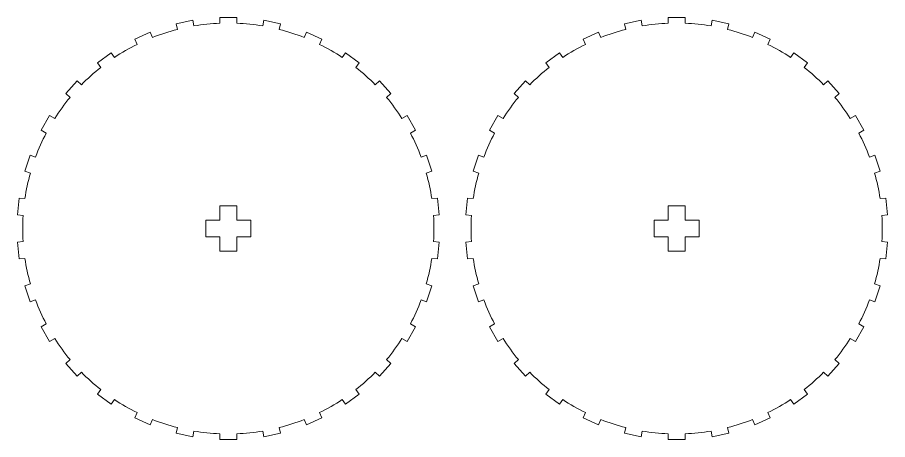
# Model space of a CAD drawing. Header units: centimetres. Extents: x -259 to 261, y 17 to 228.
# Drawn here: x -195.87 to -177.79, y 84.92 to 93.7 of the extents above; entities that cross this region are included whole.
import ezdxf

# ---------------------------------------------------------------- set-up
doc = ezdxf.new("R2010")
doc.units = ezdxf.units.CM
doc.header["$MEASUREMENT"] = 0
doc.layers.add('layer 1', color=7, linetype='Continuous')

msp = doc.modelspace()

# ---------------------------------------------------------------- linework, layer by layer
at = {"layer": 'layer 1', "color": 250, "lineweight": 9}
for points, knots in [([(-187.10304, 89.02671), (-187.10304, 89.02671), (-187.13973, 88.67764), (-187.13973, 88.67764), (-187.13973, 88.67764), (-187.13973, 88.67764), (-187.25968, 88.69024), (-187.25968, 88.69024), (-187.25968, 88.69024), (-187.286, 88.511), (-187.32371, 88.33361), (-187.37256, 88.15917), (-187.37256, 88.15917), (-187.37256, 88.15917), (-187.25787, 88.12189), (-187.25787, 88.12189), (-187.25787, 88.12189), (-187.25787, 88.12189), (-187.36632, 87.78807), (-187.36632, 87.78807), (-187.36632, 87.78807), (-187.36632, 87.78807), (-187.48103, 87.82534), (-187.48103, 87.82534), (-187.48103, 87.82534), (-187.54405, 87.65549), (-187.6178, 87.48982), (-187.70187, 87.32933), (-187.70187, 87.32933), (-187.70187, 87.32933), (-187.59741, 87.26903), (-187.59741, 87.26903), (-187.59741, 87.26903), (-187.59741, 87.26903), (-187.77291, 86.96505), (-187.77291, 86.96505), (-187.77291, 86.96505), (-187.77291, 86.96505), (-187.87737, 87.02536), (-187.87737, 87.02536), (-187.87737, 87.02536), (-187.97431, 86.87232), (-188.08091, 86.72561), (-188.1965, 86.58611), (-188.1965, 86.58611), (-188.1965, 86.58611), (-188.10688, 86.50541), (-188.10688, 86.50541), (-188.10688, 86.50541), (-188.10688, 86.50541), (-188.34174, 86.24457), (-188.34174, 86.24457), (-188.34174, 86.24457), (-188.34174, 86.24457), (-188.43136, 86.32526), (-188.43136, 86.32526), (-188.43136, 86.32526), (-188.55802, 86.19573), (-188.69279, 86.07438), (-188.83485, 85.96197), (-188.83485, 85.96197), (-188.83485, 85.96197), (-188.76396, 85.86439), (-188.76396, 85.86439), (-188.76396, 85.86439), (-188.76396, 85.86439), (-189.04793, 85.65808), (-189.04793, 85.65808), (-189.04793, 85.65808), (-189.04793, 85.65808), (-189.11882, 85.75565), (-189.11882, 85.75565), (-189.11882, 85.75565), (-189.26963, 85.65527), (-189.42669, 85.5646), (-189.58902, 85.48417), (-189.58902, 85.48417), (-189.58902, 85.48417), (-189.53997, 85.37399), (-189.53997, 85.37399), (-189.53997, 85.37399), (-189.53997, 85.37399), (-189.86062, 85.23123), (-189.86062, 85.23123), (-189.86062, 85.23123), (-189.86062, 85.23123), (-189.90968, 85.34141), (-189.90968, 85.34141), (-189.90968, 85.34141), (-190.07807, 85.27459), (-190.25054, 85.21855), (-190.42605, 85.17363), (-190.42605, 85.17363), (-190.42605, 85.17363), (-190.40098, 85.05566), (-190.40098, 85.05566), (-190.40098, 85.05566), (-190.40098, 85.05566), (-190.7443, 84.98269), (-190.7443, 84.98269), (-190.7443, 84.98269), (-190.7443, 84.98269), (-190.76938, 85.10066), (-190.76938, 85.10066), (-190.76938, 85.10066), (-190.94798, 85.07031), (-191.12834, 85.05134), (-191.30935, 85.0439), (-191.30935, 85.0439), (-191.30935, 85.0439), (-191.30935, 84.9233), (-191.30935, 84.9233), (-191.30935, 84.9233), (-191.30935, 84.9233), (-191.66035, 84.9233), (-191.66035, 84.9233), (-191.66035, 84.9233), (-191.66035, 84.9233), (-191.66035, 85.0439), (-191.66035, 85.0439), (-191.66035, 85.0439), (-191.84136, 85.05134), (-192.02172, 85.07031), (-192.20032, 85.10066), (-192.20032, 85.10066), (-192.20032, 85.10066), (-192.2254, 84.98269), (-192.2254, 84.98269), (-192.2254, 84.98269), (-192.2254, 84.98269), (-192.56873, 85.05566), (-192.56873, 85.05566), (-192.56873, 85.05566), (-192.56873, 85.05566), (-192.54365, 85.17363), (-192.54365, 85.17363), (-192.54365, 85.17363), (-192.71916, 85.21855), (-192.89163, 85.27459), (-193.06002, 85.34141), (-193.06002, 85.34141), (-193.06002, 85.34141), (-193.10908, 85.23123), (-193.10908, 85.23123), (-193.10908, 85.23123), (-193.10908, 85.23123), (-193.42973, 85.37399), (-193.42973, 85.37399), (-193.42973, 85.37399), (-193.42973, 85.37399), (-193.38068, 85.48417), (-193.38068, 85.48417), (-193.38068, 85.48417), (-193.54301, 85.5646), (-193.70007, 85.65527), (-193.85088, 85.75565), (-193.85088, 85.75565), (-193.85088, 85.75565), (-193.92177, 85.65808), (-193.92177, 85.65808), (-193.92177, 85.65808), (-193.92177, 85.65808), (-194.20574, 85.86439), (-194.20574, 85.86439), (-194.20574, 85.86439), (-194.20574, 85.86439), (-194.13485, 85.96197), (-194.13485, 85.96197), (-194.13485, 85.96197), (-194.27691, 86.07438), (-194.41169, 86.19573), (-194.53834, 86.32526), (-194.53834, 86.32526), (-194.53834, 86.32526), (-194.62796, 86.24457), (-194.62796, 86.24457), (-194.62796, 86.24457), (-194.62796, 86.24457), (-194.86283, 86.50541), (-194.86283, 86.50541), (-194.86283, 86.50541), (-194.86283, 86.50541), (-194.7732, 86.58611), (-194.7732, 86.58611), (-194.7732, 86.58611), (-194.88879, 86.72561), (-194.99539, 86.87232), (-195.09233, 87.02536), (-195.09233, 87.02536), (-195.09233, 87.02536), (-195.19679, 86.96505), (-195.19679, 86.96505), (-195.19679, 86.96505), (-195.19679, 86.96505), (-195.37229, 87.26903), (-195.37229, 87.26903), (-195.37229, 87.26903), (-195.37229, 87.26903), (-195.26783, 87.32933), (-195.26783, 87.32933), (-195.26783, 87.32933), (-195.3519, 87.48982), (-195.42565, 87.65549), (-195.48867, 87.82534), (-195.48867, 87.82534), (-195.48867, 87.82534), (-195.60338, 87.78807), (-195.60338, 87.78807), (-195.60338, 87.78807), (-195.60338, 87.78807), (-195.71184, 88.12189), (-195.71184, 88.12189), (-195.71184, 88.12189), (-195.71184, 88.12189), (-195.59714, 88.15917), (-195.59714, 88.15917), (-195.59714, 88.15917), (-195.64599, 88.33361), (-195.6837, 88.511), (-195.71002, 88.69024), (-195.71002, 88.69024), (-195.71002, 88.69024), (-195.82997, 88.67764), (-195.82997, 88.67764), (-195.82997, 88.67764), (-195.82997, 88.67764), (-195.86666, 89.02671), (-195.86666, 89.02671), (-195.86666, 89.02671), (-195.86666, 89.02671), (-195.74671, 89.03932), (-195.74671, 89.03932), (-195.74671, 89.03932), (-195.75823, 89.22012), (-195.75823, 89.40147), (-195.74671, 89.58227), (-195.74671, 89.58227), (-195.74671, 89.58227), (-195.86666, 89.59487), (-195.86666, 89.59487), (-195.86666, 89.59487), (-195.86666, 89.59487), (-195.82997, 89.94396), (-195.82997, 89.94396), (-195.82997, 89.94396), (-195.82997, 89.94396), (-195.71002, 89.93134), (-195.71002, 89.93134), (-195.71002, 89.93134), (-195.6837, 90.11059), (-195.64599, 90.28797), (-195.59714, 90.46243), (-195.59714, 90.46243), (-195.59714, 90.46243), (-195.71184, 90.49969), (-195.71184, 90.49969), (-195.71184, 90.49969), (-195.71184, 90.49969), (-195.60338, 90.83352), (-195.60338, 90.83352), (-195.60338, 90.83352), (-195.60338, 90.83352), (-195.48867, 90.79624), (-195.48867, 90.79624), (-195.48867, 90.79624), (-195.42565, 90.9661), (-195.3519, 91.13177), (-195.26783, 91.29225), (-195.26783, 91.29225), (-195.26783, 91.29225), (-195.37229, 91.35255), (-195.37229, 91.35255), (-195.37229, 91.35255), (-195.37229, 91.35255), (-195.19679, 91.65653), (-195.19679, 91.65653), (-195.19679, 91.65653), (-195.19679, 91.65653), (-195.09233, 91.59623), (-195.09233, 91.59623), (-195.09233, 91.59623), (-194.99539, 91.74927), (-194.88879, 91.89598), (-194.7732, 92.03548), (-194.7732, 92.03548), (-194.7732, 92.03548), (-194.86283, 92.11618), (-194.86283, 92.11618), (-194.86283, 92.11618), (-194.86283, 92.11618), (-194.62796, 92.37703), (-194.62796, 92.37703), (-194.62796, 92.37703), (-194.62796, 92.37703), (-194.53834, 92.29632), (-194.53834, 92.29632), (-194.53834, 92.29632), (-194.41169, 92.42586), (-194.27691, 92.54721), (-194.13485, 92.65963), (-194.13485, 92.65963), (-194.13485, 92.65963), (-194.20574, 92.7572), (-194.20574, 92.7572), (-194.20574, 92.7572), (-194.20574, 92.7572), (-193.92177, 92.96351), (-193.92177, 92.96351), (-193.92177, 92.96351), (-193.92177, 92.96351), (-193.85088, 92.86594), (-193.85088, 92.86594), (-193.85088, 92.86594), (-193.70007, 92.96631), (-193.54301, 93.05699), (-193.38068, 93.13741), (-193.38068, 93.13741), (-193.38068, 93.13741), (-193.42973, 93.24759), (-193.42973, 93.24759), (-193.42973, 93.24759), (-193.42973, 93.24759), (-193.10908, 93.39035), (-193.10908, 93.39035), (-193.10908, 93.39035), (-193.10908, 93.39035), (-193.06002, 93.28018), (-193.06002, 93.28018), (-193.06002, 93.28018), (-192.89163, 93.34699), (-192.71916, 93.40304), (-192.54365, 93.44795), (-192.54365, 93.44795), (-192.54365, 93.44795), (-192.56873, 93.56592), (-192.56873, 93.56592), (-192.56873, 93.56592), (-192.56873, 93.56592), (-192.2254, 93.63891), (-192.2254, 93.63891), (-192.2254, 93.63891), (-192.2254, 93.63891), (-192.20032, 93.52094), (-192.20032, 93.52094), (-192.20032, 93.52094), (-192.02172, 93.55129), (-191.84136, 93.57024), (-191.66035, 93.57768), (-191.66035, 93.57768), (-191.66035, 93.57768), (-191.66035, 93.6983), (-191.66035, 93.6983), (-191.66035, 93.6983), (-191.66035, 93.6983), (-191.30935, 93.6983), (-191.30935, 93.6983), (-191.30935, 93.6983), (-191.30935, 93.6983), (-191.30935, 93.57768), (-191.30935, 93.57768), (-191.30935, 93.57768), (-191.12834, 93.57024), (-190.94798, 93.55129), (-190.76938, 93.52094), (-190.76938, 93.52094), (-190.76938, 93.52094), (-190.7443, 93.63891), (-190.7443, 93.63891), (-190.7443, 93.63891), (-190.7443, 93.63891), (-190.40098, 93.56592), (-190.40098, 93.56592), (-190.40098, 93.56592), (-190.40098, 93.56592), (-190.42605, 93.44795), (-190.42605, 93.44795), (-190.42605, 93.44795), (-190.25054, 93.40304), (-190.07807, 93.34699), (-189.90968, 93.28018), (-189.90968, 93.28018), (-189.90968, 93.28018), (-189.86062, 93.39035), (-189.86062, 93.39035), (-189.86062, 93.39035), (-189.86062, 93.39035), (-189.53997, 93.24759), (-189.53997, 93.24759), (-189.53997, 93.24759), (-189.53997, 93.24759), (-189.58902, 93.13741), (-189.58902, 93.13741), (-189.58902, 93.13741), (-189.42669, 93.05699), (-189.26963, 92.96631), (-189.11882, 92.86594), (-189.11882, 92.86594), (-189.11882, 92.86594), (-189.04793, 92.96351), (-189.04793, 92.96351), (-189.04793, 92.96351), (-189.04793, 92.96351), (-188.76396, 92.7572), (-188.76396, 92.7572), (-188.76396, 92.7572), (-188.76396, 92.7572), (-188.83485, 92.65963), (-188.83485, 92.65963), (-188.83485, 92.65963), (-188.69279, 92.54721), (-188.55802, 92.42586), (-188.43136, 92.29632), (-188.43136, 92.29632), (-188.43136, 92.29632), (-188.34174, 92.37703), (-188.34174, 92.37703), (-188.34174, 92.37703), (-188.34174, 92.37703), (-188.10688, 92.11618), (-188.10688, 92.11618), (-188.10688, 92.11618), (-188.10688, 92.11618), (-188.1965, 92.03548), (-188.1965, 92.03548), (-188.1965, 92.03548), (-188.08091, 91.89598), (-187.97431, 91.74927), (-187.87737, 91.59623), (-187.87737, 91.59623), (-187.87737, 91.59623), (-187.77291, 91.65653), (-187.77291, 91.65653), (-187.77291, 91.65653), (-187.77291, 91.65653), (-187.59741, 91.35255), (-187.59741, 91.35255), (-187.59741, 91.35255), (-187.59741, 91.35255), (-187.70187, 91.29225), (-187.70187, 91.29225), (-187.70187, 91.29225), (-187.6178, 91.13177), (-187.54405, 90.9661), (-187.48103, 90.79624), (-187.48103, 90.79624), (-187.48103, 90.79624), (-187.36632, 90.83352), (-187.36632, 90.83352), (-187.36632, 90.83352), (-187.36632, 90.83352), (-187.25787, 90.49969), (-187.25787, 90.49969), (-187.25787, 90.49969), (-187.25787, 90.49969), (-187.37256, 90.46243), (-187.37256, 90.46243), (-187.37256, 90.46243), (-187.32371, 90.28797), (-187.286, 90.11059), (-187.25968, 89.93134), (-187.25968, 89.93134), (-187.25968, 89.93134), (-187.13973, 89.94396), (-187.13973, 89.94396), (-187.13973, 89.94396), (-187.13973, 89.94396), (-187.10304, 89.59487), (-187.10304, 89.59487), (-187.10304, 89.59487), (-187.10304, 89.59487), (-187.22299, 89.58225), (-187.22299, 89.58225), (-187.22299, 89.58225), (-187.21147, 89.40145), (-187.21147, 89.22011), (-187.22299, 89.03932), (-187.22299, 89.03932), (-187.22299, 89.03932), (-187.10304, 89.02671), (-187.10304, 89.02671)], [0, 0, 0, 0, 0.00826446, 0.00826446, 0.00826446, 0.00826446, 0.01652893, 0.01652893, 0.01652893, 0.01652893, 0.02479339, 0.02479339, 0.02479339, 0.02479339, 0.03305785, 0.03305785, 0.03305785, 0.03305785, 0.04132231, 0.04132231, 0.04132231, 0.04132231, 0.04958678, 0.04958678, 0.04958678, 0.04958678, 0.05785124, 0.05785124, 0.05785124, 0.05785124, 0.0661157, 0.0661157, 0.0661157, 0.0661157, 0.07438017, 0.07438017, 0.07438017, 0.07438017, 0.08264463, 0.08264463, 0.08264463, 0.08264463, 0.09090909, 0.09090909, 0.09090909, 0.09090909, 0.09917355, 0.09917355, 0.09917355, 0.09917355, 0.10743802, 0.10743802, 0.10743802, 0.10743802, 0.11570248, 0.11570248, 0.11570248, 0.11570248, 0.12396694, 0.12396694, 0.12396694, 0.12396694, 0.1322314, 0.1322314, 0.1322314, 0.1322314, 0.14049587, 0.14049587, 0.14049587, 0.14049587, 0.14876033, 0.14876033, 0.14876033, 0.14876033, 0.15702479, 0.15702479, 0.15702479, 0.15702479, 0.16528926, 0.16528926, 0.16528926, 0.16528926, 0.17355372, 0.17355372, 0.17355372, 0.17355372, 0.18181818, 0.18181818, 0.18181818, 0.18181818, 0.19008264, 0.19008264, 0.19008264, 0.19008264, 0.19834711, 0.19834711, 0.19834711, 0.19834711, 0.20661157, 0.20661157, 0.20661157, 0.20661157, 0.21487603, 0.21487603, 0.21487603, 0.21487603, 0.2231405, 0.2231405, 0.2231405, 0.2231405, 0.23140496, 0.23140496, 0.23140496, 0.23140496, 0.23966942, 0.23966942, 0.23966942, 0.23966942, 0.24793388, 0.24793388, 0.24793388, 0.24793388, 0.25619835, 0.25619835, 0.25619835, 0.25619835, 0.26446281, 0.26446281, 0.26446281, 0.26446281, 0.27272727, 0.27272727, 0.27272727, 0.27272727, 0.28099174, 0.28099174, 0.28099174, 0.28099174, 0.2892562, 0.2892562, 0.2892562, 0.2892562, 0.29752066, 0.29752066, 0.29752066, 0.29752066, 0.30578512, 0.30578512, 0.30578512, 0.30578512, 0.31404959, 0.31404959, 0.31404959, 0.31404959, 0.32231405, 0.32231405, 0.32231405, 0.32231405, 0.33057851, 0.33057851, 0.33057851, 0.33057851, 0.33884298, 0.33884298, 0.33884298, 0.33884298, 0.34710744, 0.34710744, 0.34710744, 0.34710744, 0.3553719, 0.3553719, 0.3553719, 0.3553719, 0.36363636, 0.36363636, 0.36363636, 0.36363636, 0.37190083, 0.37190083, 0.37190083, 0.37190083, 0.38016529, 0.38016529, 0.38016529, 0.38016529, 0.38842975, 0.38842975, 0.38842975, 0.38842975, 0.39669421, 0.39669421, 0.39669421, 0.39669421, 0.40495868, 0.40495868, 0.40495868, 0.40495868, 0.41322314, 0.41322314, 0.41322314, 0.41322314, 0.4214876, 0.4214876, 0.4214876, 0.4214876, 0.42975207, 0.42975207, 0.42975207, 0.42975207, 0.43801653, 0.43801653, 0.43801653, 0.43801653, 0.44628099, 0.44628099, 0.44628099, 0.44628099, 0.45454545, 0.45454545, 0.45454545, 0.45454545, 0.46280992, 0.46280992, 0.46280992, 0.46280992, 0.47107438, 0.47107438, 0.47107438, 0.47107438, 0.47933884, 0.47933884, 0.47933884, 0.47933884, 0.48760331, 0.48760331, 0.48760331, 0.48760331, 0.49586777, 0.49586777, 0.49586777, 0.49586777, 0.50413223, 0.50413223, 0.50413223, 0.50413223, 0.51239669, 0.51239669, 0.51239669, 0.51239669, 0.52066116, 0.52066116, 0.52066116, 0.52066116, 0.52892562, 0.52892562, 0.52892562, 0.52892562, 0.53719008, 0.53719008, 0.53719008, 0.53719008, 0.54545455, 0.54545455, 0.54545455, 0.54545455, 0.55371901, 0.55371901, 0.55371901, 0.55371901, 0.56198347, 0.56198347, 0.56198347, 0.56198347, 0.57024793, 0.57024793, 0.57024793, 0.57024793, 0.5785124, 0.5785124, 0.5785124, 0.5785124, 0.58677686, 0.58677686, 0.58677686, 0.58677686, 0.59504132, 0.59504132, 0.59504132, 0.59504132, 0.60330579, 0.60330579, 0.60330579, 0.60330579, 0.61157025, 0.61157025, 0.61157025, 0.61157025, 0.61983471, 0.61983471, 0.61983471, 0.61983471, 0.62809917, 0.62809917, 0.62809917, 0.62809917, 0.63636364, 0.63636364, 0.63636364, 0.63636364, 0.6446281, 0.6446281, 0.6446281, 0.6446281, 0.65289256, 0.65289256, 0.65289256, 0.65289256, 0.66115702, 0.66115702, 0.66115702, 0.66115702, 0.66942149, 0.66942149, 0.66942149, 0.66942149, 0.67768595, 0.67768595, 0.67768595, 0.67768595, 0.68595041, 0.68595041, 0.68595041, 0.68595041, 0.69421488, 0.69421488, 0.69421488, 0.69421488, 0.70247934, 0.70247934, 0.70247934, 0.70247934, 0.7107438, 0.7107438, 0.7107438, 0.7107438, 0.71900826, 0.71900826, 0.71900826, 0.71900826, 0.72727273, 0.72727273, 0.72727273, 0.72727273, 0.73553719, 0.73553719, 0.73553719, 0.73553719, 0.74380165, 0.74380165, 0.74380165, 0.74380165, 0.75206612, 0.75206612, 0.75206612, 0.75206612, 0.76033058, 0.76033058, 0.76033058, 0.76033058, 0.76859504, 0.76859504, 0.76859504, 0.76859504, 0.7768595, 0.7768595, 0.7768595, 0.7768595, 0.78512397, 0.78512397, 0.78512397, 0.78512397, 0.79338843, 0.79338843, 0.79338843, 0.79338843, 0.80165289, 0.80165289, 0.80165289, 0.80165289, 0.80991736, 0.80991736, 0.80991736, 0.80991736, 0.81818182, 0.81818182, 0.81818182, 0.81818182, 0.82644628, 0.82644628, 0.82644628, 0.82644628, 0.83471074, 0.83471074, 0.83471074, 0.83471074, 0.84297521, 0.84297521, 0.84297521, 0.84297521, 0.85123967, 0.85123967, 0.85123967, 0.85123967, 0.85950413, 0.85950413, 0.85950413, 0.85950413, 0.8677686, 0.8677686, 0.8677686, 0.8677686, 0.87603306, 0.87603306, 0.87603306, 0.87603306, 0.88429752, 0.88429752, 0.88429752, 0.88429752, 0.89256198, 0.89256198, 0.89256198, 0.89256198, 0.90082645, 0.90082645, 0.90082645, 0.90082645, 0.90909091, 0.90909091, 0.90909091, 0.90909091, 0.91735537, 0.91735537, 0.91735537, 0.91735537, 0.92561983, 0.92561983, 0.92561983, 0.92561983, 0.9338843, 0.9338843, 0.9338843, 0.9338843, 0.94214876, 0.94214876, 0.94214876, 0.94214876, 0.95041322, 0.95041322, 0.95041322, 0.95041322, 0.95867769, 0.95867769, 0.95867769, 0.95867769, 0.96694215, 0.96694215, 0.96694215, 0.96694215, 0.97520661, 0.97520661, 0.97520661, 0.97520661, 0.98347107, 0.98347107, 0.98347107, 0.98347107, 1, 1, 1, 1]), ([(-177.78971, 89.02671), (-177.78971, 89.02671), (-177.8264, 88.67764), (-177.8264, 88.67764), (-177.8264, 88.67764), (-177.8264, 88.67764), (-177.94635, 88.69024), (-177.94635, 88.69024), (-177.94635, 88.69024), (-177.97267, 88.511), (-178.01038, 88.33361), (-178.05923, 88.15917), (-178.05923, 88.15917), (-178.05923, 88.15917), (-177.94454, 88.12189), (-177.94454, 88.12189), (-177.94454, 88.12189), (-177.94454, 88.12189), (-178.05299, 87.78807), (-178.05299, 87.78807), (-178.05299, 87.78807), (-178.05299, 87.78807), (-178.1677, 87.82534), (-178.1677, 87.82534), (-178.1677, 87.82534), (-178.23072, 87.65549), (-178.30447, 87.48982), (-178.38854, 87.32933), (-178.38854, 87.32933), (-178.38854, 87.32933), (-178.28408, 87.26903), (-178.28408, 87.26903), (-178.28408, 87.26903), (-178.28408, 87.26903), (-178.45958, 86.96505), (-178.45958, 86.96505), (-178.45958, 86.96505), (-178.45958, 86.96505), (-178.56404, 87.02536), (-178.56404, 87.02536), (-178.56404, 87.02536), (-178.66098, 86.87232), (-178.76758, 86.72561), (-178.88317, 86.58611), (-178.88317, 86.58611), (-178.88317, 86.58611), (-178.79355, 86.50541), (-178.79355, 86.50541), (-178.79355, 86.50541), (-178.79355, 86.50541), (-179.02841, 86.24457), (-179.02841, 86.24457), (-179.02841, 86.24457), (-179.02841, 86.24457), (-179.11803, 86.32526), (-179.11803, 86.32526), (-179.11803, 86.32526), (-179.24469, 86.19573), (-179.37946, 86.07438), (-179.52152, 85.96197), (-179.52152, 85.96197), (-179.52152, 85.96197), (-179.45063, 85.86439), (-179.45063, 85.86439), (-179.45063, 85.86439), (-179.45063, 85.86439), (-179.7346, 85.65808), (-179.7346, 85.65808), (-179.7346, 85.65808), (-179.7346, 85.65808), (-179.80549, 85.75565), (-179.80549, 85.75565), (-179.80549, 85.75565), (-179.9563, 85.65527), (-180.11336, 85.5646), (-180.27569, 85.48417), (-180.27569, 85.48417), (-180.27569, 85.48417), (-180.22664, 85.37399), (-180.22664, 85.37399), (-180.22664, 85.37399), (-180.22664, 85.37399), (-180.54729, 85.23123), (-180.54729, 85.23123), (-180.54729, 85.23123), (-180.54729, 85.23123), (-180.59635, 85.34141), (-180.59635, 85.34141), (-180.59635, 85.34141), (-180.76474, 85.27459), (-180.93721, 85.21855), (-181.11272, 85.17363), (-181.11272, 85.17363), (-181.11272, 85.17363), (-181.08765, 85.05566), (-181.08765, 85.05566), (-181.08765, 85.05566), (-181.08765, 85.05566), (-181.43097, 84.98269), (-181.43097, 84.98269), (-181.43097, 84.98269), (-181.43097, 84.98269), (-181.45605, 85.10066), (-181.45605, 85.10066), (-181.45605, 85.10066), (-181.63465, 85.07031), (-181.81501, 85.05134), (-181.99602, 85.0439), (-181.99602, 85.0439), (-181.99602, 85.0439), (-181.99602, 84.9233), (-181.99602, 84.9233), (-181.99602, 84.9233), (-181.99602, 84.9233), (-182.34702, 84.9233), (-182.34702, 84.9233), (-182.34702, 84.9233), (-182.34702, 84.9233), (-182.34702, 85.0439), (-182.34702, 85.0439), (-182.34702, 85.0439), (-182.52803, 85.05134), (-182.70839, 85.07031), (-182.88699, 85.10066), (-182.88699, 85.10066), (-182.88699, 85.10066), (-182.91207, 84.98269), (-182.91207, 84.98269), (-182.91207, 84.98269), (-182.91207, 84.98269), (-183.2554, 85.05566), (-183.2554, 85.05566), (-183.2554, 85.05566), (-183.2554, 85.05566), (-183.23032, 85.17363), (-183.23032, 85.17363), (-183.23032, 85.17363), (-183.40583, 85.21855), (-183.5783, 85.27459), (-183.74669, 85.34141), (-183.74669, 85.34141), (-183.74669, 85.34141), (-183.79575, 85.23123), (-183.79575, 85.23123), (-183.79575, 85.23123), (-183.79575, 85.23123), (-184.1164, 85.37399), (-184.1164, 85.37399), (-184.1164, 85.37399), (-184.1164, 85.37399), (-184.06735, 85.48417), (-184.06735, 85.48417), (-184.06735, 85.48417), (-184.22968, 85.5646), (-184.38674, 85.65527), (-184.53755, 85.75565), (-184.53755, 85.75565), (-184.53755, 85.75565), (-184.60844, 85.65808), (-184.60844, 85.65808), (-184.60844, 85.65808), (-184.60844, 85.65808), (-184.89241, 85.86439), (-184.89241, 85.86439), (-184.89241, 85.86439), (-184.89241, 85.86439), (-184.82152, 85.96197), (-184.82152, 85.96197), (-184.82152, 85.96197), (-184.96358, 86.07438), (-185.09836, 86.19573), (-185.22501, 86.32526), (-185.22501, 86.32526), (-185.22501, 86.32526), (-185.31463, 86.24457), (-185.31463, 86.24457), (-185.31463, 86.24457), (-185.31463, 86.24457), (-185.5495, 86.50541), (-185.5495, 86.50541), (-185.5495, 86.50541), (-185.5495, 86.50541), (-185.45987, 86.58611), (-185.45987, 86.58611), (-185.45987, 86.58611), (-185.57546, 86.72561), (-185.68206, 86.87232), (-185.779, 87.02536), (-185.779, 87.02536), (-185.779, 87.02536), (-185.88346, 86.96505), (-185.88346, 86.96505), (-185.88346, 86.96505), (-185.88346, 86.96505), (-186.05896, 87.26903), (-186.05896, 87.26903), (-186.05896, 87.26903), (-186.05896, 87.26903), (-185.9545, 87.32933), (-185.9545, 87.32933), (-185.9545, 87.32933), (-186.03857, 87.48982), (-186.11232, 87.65549), (-186.17534, 87.82534), (-186.17534, 87.82534), (-186.17534, 87.82534), (-186.29005, 87.78807), (-186.29005, 87.78807), (-186.29005, 87.78807), (-186.29005, 87.78807), (-186.39851, 88.12189), (-186.39851, 88.12189), (-186.39851, 88.12189), (-186.39851, 88.12189), (-186.28381, 88.15917), (-186.28381, 88.15917), (-186.28381, 88.15917), (-186.33266, 88.33361), (-186.37037, 88.511), (-186.39669, 88.69024), (-186.39669, 88.69024), (-186.39669, 88.69024), (-186.51664, 88.67764), (-186.51664, 88.67764), (-186.51664, 88.67764), (-186.51664, 88.67764), (-186.55333, 89.02671), (-186.55333, 89.02671), (-186.55333, 89.02671), (-186.55333, 89.02671), (-186.43338, 89.03932), (-186.43338, 89.03932), (-186.43338, 89.03932), (-186.4449, 89.22012), (-186.4449, 89.40147), (-186.43338, 89.58227), (-186.43338, 89.58227), (-186.43338, 89.58227), (-186.55333, 89.59487), (-186.55333, 89.59487), (-186.55333, 89.59487), (-186.55333, 89.59487), (-186.51664, 89.94396), (-186.51664, 89.94396), (-186.51664, 89.94396), (-186.51664, 89.94396), (-186.39669, 89.93134), (-186.39669, 89.93134), (-186.39669, 89.93134), (-186.37037, 90.11059), (-186.33266, 90.28797), (-186.28381, 90.46243), (-186.28381, 90.46243), (-186.28381, 90.46243), (-186.39851, 90.49969), (-186.39851, 90.49969), (-186.39851, 90.49969), (-186.39851, 90.49969), (-186.29005, 90.83352), (-186.29005, 90.83352), (-186.29005, 90.83352), (-186.29005, 90.83352), (-186.17534, 90.79624), (-186.17534, 90.79624), (-186.17534, 90.79624), (-186.11232, 90.9661), (-186.03857, 91.13177), (-185.9545, 91.29225), (-185.9545, 91.29225), (-185.9545, 91.29225), (-186.05896, 91.35255), (-186.05896, 91.35255), (-186.05896, 91.35255), (-186.05896, 91.35255), (-185.88346, 91.65653), (-185.88346, 91.65653), (-185.88346, 91.65653), (-185.88346, 91.65653), (-185.779, 91.59623), (-185.779, 91.59623), (-185.779, 91.59623), (-185.68206, 91.74927), (-185.57546, 91.89598), (-185.45987, 92.03548), (-185.45987, 92.03548), (-185.45987, 92.03548), (-185.5495, 92.11618), (-185.5495, 92.11618), (-185.5495, 92.11618), (-185.5495, 92.11618), (-185.31463, 92.37703), (-185.31463, 92.37703), (-185.31463, 92.37703), (-185.31463, 92.37703), (-185.22501, 92.29632), (-185.22501, 92.29632), (-185.22501, 92.29632), (-185.09836, 92.42586), (-184.96358, 92.54721), (-184.82152, 92.65963), (-184.82152, 92.65963), (-184.82152, 92.65963), (-184.89241, 92.7572), (-184.89241, 92.7572), (-184.89241, 92.7572), (-184.89241, 92.7572), (-184.60844, 92.96351), (-184.60844, 92.96351), (-184.60844, 92.96351), (-184.60844, 92.96351), (-184.53755, 92.86594), (-184.53755, 92.86594), (-184.53755, 92.86594), (-184.38674, 92.96631), (-184.22968, 93.05699), (-184.06735, 93.13741), (-184.06735, 93.13741), (-184.06735, 93.13741), (-184.1164, 93.24759), (-184.1164, 93.24759), (-184.1164, 93.24759), (-184.1164, 93.24759), (-183.79575, 93.39035), (-183.79575, 93.39035), (-183.79575, 93.39035), (-183.79575, 93.39035), (-183.74669, 93.28018), (-183.74669, 93.28018), (-183.74669, 93.28018), (-183.5783, 93.34699), (-183.40583, 93.40304), (-183.23032, 93.44795), (-183.23032, 93.44795), (-183.23032, 93.44795), (-183.2554, 93.56592), (-183.2554, 93.56592), (-183.2554, 93.56592), (-183.2554, 93.56592), (-182.91207, 93.63891), (-182.91207, 93.63891), (-182.91207, 93.63891), (-182.91207, 93.63891), (-182.88699, 93.52094), (-182.88699, 93.52094), (-182.88699, 93.52094), (-182.70839, 93.55129), (-182.52803, 93.57024), (-182.34702, 93.57768), (-182.34702, 93.57768), (-182.34702, 93.57768), (-182.34702, 93.6983), (-182.34702, 93.6983), (-182.34702, 93.6983), (-182.34702, 93.6983), (-181.99602, 93.6983), (-181.99602, 93.6983), (-181.99602, 93.6983), (-181.99602, 93.6983), (-181.99602, 93.57768), (-181.99602, 93.57768), (-181.99602, 93.57768), (-181.81501, 93.57024), (-181.63465, 93.55129), (-181.45605, 93.52094), (-181.45605, 93.52094), (-181.45605, 93.52094), (-181.43097, 93.63891), (-181.43097, 93.63891), (-181.43097, 93.63891), (-181.43097, 93.63891), (-181.08765, 93.56592), (-181.08765, 93.56592), (-181.08765, 93.56592), (-181.08765, 93.56592), (-181.11272, 93.44795), (-181.11272, 93.44795), (-181.11272, 93.44795), (-180.93721, 93.40304), (-180.76474, 93.34699), (-180.59635, 93.28018), (-180.59635, 93.28018), (-180.59635, 93.28018), (-180.54729, 93.39035), (-180.54729, 93.39035), (-180.54729, 93.39035), (-180.54729, 93.39035), (-180.22664, 93.24759), (-180.22664, 93.24759), (-180.22664, 93.24759), (-180.22664, 93.24759), (-180.27569, 93.13741), (-180.27569, 93.13741), (-180.27569, 93.13741), (-180.11336, 93.05699), (-179.9563, 92.96631), (-179.80549, 92.86594), (-179.80549, 92.86594), (-179.80549, 92.86594), (-179.7346, 92.96351), (-179.7346, 92.96351), (-179.7346, 92.96351), (-179.7346, 92.96351), (-179.45063, 92.7572), (-179.45063, 92.7572), (-179.45063, 92.7572), (-179.45063, 92.7572), (-179.52152, 92.65963), (-179.52152, 92.65963), (-179.52152, 92.65963), (-179.37946, 92.54721), (-179.24469, 92.42586), (-179.11803, 92.29632), (-179.11803, 92.29632), (-179.11803, 92.29632), (-179.02841, 92.37703), (-179.02841, 92.37703), (-179.02841, 92.37703), (-179.02841, 92.37703), (-178.79355, 92.11618), (-178.79355, 92.11618), (-178.79355, 92.11618), (-178.79355, 92.11618), (-178.88317, 92.03548), (-178.88317, 92.03548), (-178.88317, 92.03548), (-178.76758, 91.89598), (-178.66098, 91.74927), (-178.56404, 91.59623), (-178.56404, 91.59623), (-178.56404, 91.59623), (-178.45958, 91.65653), (-178.45958, 91.65653), (-178.45958, 91.65653), (-178.45958, 91.65653), (-178.28408, 91.35255), (-178.28408, 91.35255), (-178.28408, 91.35255), (-178.28408, 91.35255), (-178.38854, 91.29225), (-178.38854, 91.29225), (-178.38854, 91.29225), (-178.30447, 91.13177), (-178.23072, 90.9661), (-178.1677, 90.79624), (-178.1677, 90.79624), (-178.1677, 90.79624), (-178.05299, 90.83352), (-178.05299, 90.83352), (-178.05299, 90.83352), (-178.05299, 90.83352), (-177.94454, 90.49969), (-177.94454, 90.49969), (-177.94454, 90.49969), (-177.94454, 90.49969), (-178.05923, 90.46243), (-178.05923, 90.46243), (-178.05923, 90.46243), (-178.01038, 90.28797), (-177.97267, 90.11059), (-177.94635, 89.93134), (-177.94635, 89.93134), (-177.94635, 89.93134), (-177.8264, 89.94396), (-177.8264, 89.94396), (-177.8264, 89.94396), (-177.8264, 89.94396), (-177.78971, 89.59487), (-177.78971, 89.59487), (-177.78971, 89.59487), (-177.78971, 89.59487), (-177.90966, 89.58225), (-177.90966, 89.58225), (-177.90966, 89.58225), (-177.89814, 89.40145), (-177.89814, 89.22011), (-177.90966, 89.03932), (-177.90966, 89.03932), (-177.90966, 89.03932), (-177.78971, 89.02671), (-177.78971, 89.02671)], [0, 0, 0, 0, 0.00826446, 0.00826446, 0.00826446, 0.00826446, 0.01652893, 0.01652893, 0.01652893, 0.01652893, 0.02479339, 0.02479339, 0.02479339, 0.02479339, 0.03305785, 0.03305785, 0.03305785, 0.03305785, 0.04132231, 0.04132231, 0.04132231, 0.04132231, 0.04958678, 0.04958678, 0.04958678, 0.04958678, 0.05785124, 0.05785124, 0.05785124, 0.05785124, 0.0661157, 0.0661157, 0.0661157, 0.0661157, 0.07438017, 0.07438017, 0.07438017, 0.07438017, 0.08264463, 0.08264463, 0.08264463, 0.08264463, 0.09090909, 0.09090909, 0.09090909, 0.09090909, 0.09917355, 0.09917355, 0.09917355, 0.09917355, 0.10743802, 0.10743802, 0.10743802, 0.10743802, 0.11570248, 0.11570248, 0.11570248, 0.11570248, 0.12396694, 0.12396694, 0.12396694, 0.12396694, 0.1322314, 0.1322314, 0.1322314, 0.1322314, 0.14049587, 0.14049587, 0.14049587, 0.14049587, 0.14876033, 0.14876033, 0.14876033, 0.14876033, 0.15702479, 0.15702479, 0.15702479, 0.15702479, 0.16528926, 0.16528926, 0.16528926, 0.16528926, 0.17355372, 0.17355372, 0.17355372, 0.17355372, 0.18181818, 0.18181818, 0.18181818, 0.18181818, 0.19008264, 0.19008264, 0.19008264, 0.19008264, 0.19834711, 0.19834711, 0.19834711, 0.19834711, 0.20661157, 0.20661157, 0.20661157, 0.20661157, 0.21487603, 0.21487603, 0.21487603, 0.21487603, 0.2231405, 0.2231405, 0.2231405, 0.2231405, 0.23140496, 0.23140496, 0.23140496, 0.23140496, 0.23966942, 0.23966942, 0.23966942, 0.23966942, 0.24793388, 0.24793388, 0.24793388, 0.24793388, 0.25619835, 0.25619835, 0.25619835, 0.25619835, 0.26446281, 0.26446281, 0.26446281, 0.26446281, 0.27272727, 0.27272727, 0.27272727, 0.27272727, 0.28099174, 0.28099174, 0.28099174, 0.28099174, 0.2892562, 0.2892562, 0.2892562, 0.2892562, 0.29752066, 0.29752066, 0.29752066, 0.29752066, 0.30578512, 0.30578512, 0.30578512, 0.30578512, 0.31404959, 0.31404959, 0.31404959, 0.31404959, 0.32231405, 0.32231405, 0.32231405, 0.32231405, 0.33057851, 0.33057851, 0.33057851, 0.33057851, 0.33884298, 0.33884298, 0.33884298, 0.33884298, 0.34710744, 0.34710744, 0.34710744, 0.34710744, 0.3553719, 0.3553719, 0.3553719, 0.3553719, 0.36363636, 0.36363636, 0.36363636, 0.36363636, 0.37190083, 0.37190083, 0.37190083, 0.37190083, 0.38016529, 0.38016529, 0.38016529, 0.38016529, 0.38842975, 0.38842975, 0.38842975, 0.38842975, 0.39669421, 0.39669421, 0.39669421, 0.39669421, 0.40495868, 0.40495868, 0.40495868, 0.40495868, 0.41322314, 0.41322314, 0.41322314, 0.41322314, 0.4214876, 0.4214876, 0.4214876, 0.4214876, 0.42975207, 0.42975207, 0.42975207, 0.42975207, 0.43801653, 0.43801653, 0.43801653, 0.43801653, 0.44628099, 0.44628099, 0.44628099, 0.44628099, 0.45454545, 0.45454545, 0.45454545, 0.45454545, 0.46280992, 0.46280992, 0.46280992, 0.46280992, 0.47107438, 0.47107438, 0.47107438, 0.47107438, 0.47933884, 0.47933884, 0.47933884, 0.47933884, 0.48760331, 0.48760331, 0.48760331, 0.48760331, 0.49586777, 0.49586777, 0.49586777, 0.49586777, 0.50413223, 0.50413223, 0.50413223, 0.50413223, 0.51239669, 0.51239669, 0.51239669, 0.51239669, 0.52066116, 0.52066116, 0.52066116, 0.52066116, 0.52892562, 0.52892562, 0.52892562, 0.52892562, 0.53719008, 0.53719008, 0.53719008, 0.53719008, 0.54545455, 0.54545455, 0.54545455, 0.54545455, 0.55371901, 0.55371901, 0.55371901, 0.55371901, 0.56198347, 0.56198347, 0.56198347, 0.56198347, 0.57024793, 0.57024793, 0.57024793, 0.57024793, 0.5785124, 0.5785124, 0.5785124, 0.5785124, 0.58677686, 0.58677686, 0.58677686, 0.58677686, 0.59504132, 0.59504132, 0.59504132, 0.59504132, 0.60330579, 0.60330579, 0.60330579, 0.60330579, 0.61157025, 0.61157025, 0.61157025, 0.61157025, 0.61983471, 0.61983471, 0.61983471, 0.61983471, 0.62809917, 0.62809917, 0.62809917, 0.62809917, 0.63636364, 0.63636364, 0.63636364, 0.63636364, 0.6446281, 0.6446281, 0.6446281, 0.6446281, 0.65289256, 0.65289256, 0.65289256, 0.65289256, 0.66115702, 0.66115702, 0.66115702, 0.66115702, 0.66942149, 0.66942149, 0.66942149, 0.66942149, 0.67768595, 0.67768595, 0.67768595, 0.67768595, 0.68595041, 0.68595041, 0.68595041, 0.68595041, 0.69421488, 0.69421488, 0.69421488, 0.69421488, 0.70247934, 0.70247934, 0.70247934, 0.70247934, 0.7107438, 0.7107438, 0.7107438, 0.7107438, 0.71900826, 0.71900826, 0.71900826, 0.71900826, 0.72727273, 0.72727273, 0.72727273, 0.72727273, 0.73553719, 0.73553719, 0.73553719, 0.73553719, 0.74380165, 0.74380165, 0.74380165, 0.74380165, 0.75206612, 0.75206612, 0.75206612, 0.75206612, 0.76033058, 0.76033058, 0.76033058, 0.76033058, 0.76859504, 0.76859504, 0.76859504, 0.76859504, 0.7768595, 0.7768595, 0.7768595, 0.7768595, 0.78512397, 0.78512397, 0.78512397, 0.78512397, 0.79338843, 0.79338843, 0.79338843, 0.79338843, 0.80165289, 0.80165289, 0.80165289, 0.80165289, 0.80991736, 0.80991736, 0.80991736, 0.80991736, 0.81818182, 0.81818182, 0.81818182, 0.81818182, 0.82644628, 0.82644628, 0.82644628, 0.82644628, 0.83471074, 0.83471074, 0.83471074, 0.83471074, 0.84297521, 0.84297521, 0.84297521, 0.84297521, 0.85123967, 0.85123967, 0.85123967, 0.85123967, 0.85950413, 0.85950413, 0.85950413, 0.85950413, 0.8677686, 0.8677686, 0.8677686, 0.8677686, 0.87603306, 0.87603306, 0.87603306, 0.87603306, 0.88429752, 0.88429752, 0.88429752, 0.88429752, 0.89256198, 0.89256198, 0.89256198, 0.89256198, 0.90082645, 0.90082645, 0.90082645, 0.90082645, 0.90909091, 0.90909091, 0.90909091, 0.90909091, 0.91735537, 0.91735537, 0.91735537, 0.91735537, 0.92561983, 0.92561983, 0.92561983, 0.92561983, 0.9338843, 0.9338843, 0.9338843, 0.9338843, 0.94214876, 0.94214876, 0.94214876, 0.94214876, 0.95041322, 0.95041322, 0.95041322, 0.95041322, 0.95867769, 0.95867769, 0.95867769, 0.95867769, 0.96694215, 0.96694215, 0.96694215, 0.96694215, 0.97520661, 0.97520661, 0.97520661, 0.97520661, 0.98347107, 0.98347107, 0.98347107, 0.98347107, 1, 1, 1, 1]), ([(-191.01685, 89.4863), (-191.01685, 89.4863), (-191.30935, 89.4863), (-191.30935, 89.4863), (-191.30935, 89.4863), (-191.30935, 89.4863), (-191.30935, 89.7788), (-191.30935, 89.7788), (-191.30935, 89.7788), (-191.30935, 89.7788), (-191.66035, 89.7788), (-191.66035, 89.7788), (-191.66035, 89.7788), (-191.66035, 89.7788), (-191.66035, 89.4863), (-191.66035, 89.4863), (-191.66035, 89.4863), (-191.66035, 89.4863), (-191.95285, 89.4863), (-191.95285, 89.4863), (-191.95285, 89.4863), (-191.95285, 89.4863), (-191.95285, 89.1353), (-191.95285, 89.1353), (-191.95285, 89.1353), (-191.95285, 89.1353), (-191.66035, 89.1353), (-191.66035, 89.1353), (-191.66035, 89.1353), (-191.66035, 89.1353), (-191.66035, 88.8428), (-191.66035, 88.8428), (-191.66035, 88.8428), (-191.66035, 88.8428), (-191.30935, 88.8428), (-191.30935, 88.8428), (-191.30935, 88.8428), (-191.30935, 88.8428), (-191.30935, 89.1353), (-191.30935, 89.1353), (-191.30935, 89.1353), (-191.30935, 89.1353), (-191.01685, 89.1353), (-191.01685, 89.1353), (-191.01685, 89.1353), (-191.01685, 89.1353), (-191.01685, 89.4863), (-191.01685, 89.4863)], [0, 0, 0, 0, 0.07692308, 0.07692308, 0.07692308, 0.07692308, 0.15384615, 0.15384615, 0.15384615, 0.15384615, 0.23076923, 0.23076923, 0.23076923, 0.23076923, 0.30769231, 0.30769231, 0.30769231, 0.30769231, 0.38461538, 0.38461538, 0.38461538, 0.38461538, 0.46153846, 0.46153846, 0.46153846, 0.46153846, 0.53846154, 0.53846154, 0.53846154, 0.53846154, 0.61538462, 0.61538462, 0.61538462, 0.61538462, 0.69230769, 0.69230769, 0.69230769, 0.69230769, 0.76923077, 0.76923077, 0.76923077, 0.76923077, 0.84615385, 0.84615385, 0.84615385, 0.84615385, 1, 1, 1, 1]), ([(-181.70352, 89.4863), (-181.70352, 89.4863), (-181.99602, 89.4863), (-181.99602, 89.4863), (-181.99602, 89.4863), (-181.99602, 89.4863), (-181.99602, 89.7788), (-181.99602, 89.7788), (-181.99602, 89.7788), (-181.99602, 89.7788), (-182.34702, 89.7788), (-182.34702, 89.7788), (-182.34702, 89.7788), (-182.34702, 89.7788), (-182.34702, 89.4863), (-182.34702, 89.4863), (-182.34702, 89.4863), (-182.34702, 89.4863), (-182.63952, 89.4863), (-182.63952, 89.4863), (-182.63952, 89.4863), (-182.63952, 89.4863), (-182.63952, 89.1353), (-182.63952, 89.1353), (-182.63952, 89.1353), (-182.63952, 89.1353), (-182.34702, 89.1353), (-182.34702, 89.1353), (-182.34702, 89.1353), (-182.34702, 89.1353), (-182.34702, 88.8428), (-182.34702, 88.8428), (-182.34702, 88.8428), (-182.34702, 88.8428), (-181.99602, 88.8428), (-181.99602, 88.8428), (-181.99602, 88.8428), (-181.99602, 88.8428), (-181.99602, 89.1353), (-181.99602, 89.1353), (-181.99602, 89.1353), (-181.99602, 89.1353), (-181.70352, 89.1353), (-181.70352, 89.1353), (-181.70352, 89.1353), (-181.70352, 89.1353), (-181.70352, 89.4863), (-181.70352, 89.4863)], [0, 0, 0, 0, 0.07692308, 0.07692308, 0.07692308, 0.07692308, 0.15384615, 0.15384615, 0.15384615, 0.15384615, 0.23076923, 0.23076923, 0.23076923, 0.23076923, 0.30769231, 0.30769231, 0.30769231, 0.30769231, 0.38461538, 0.38461538, 0.38461538, 0.38461538, 0.46153846, 0.46153846, 0.46153846, 0.46153846, 0.53846154, 0.53846154, 0.53846154, 0.53846154, 0.61538462, 0.61538462, 0.61538462, 0.61538462, 0.69230769, 0.69230769, 0.69230769, 0.69230769, 0.76923077, 0.76923077, 0.76923077, 0.76923077, 0.84615385, 0.84615385, 0.84615385, 0.84615385, 1, 1, 1, 1])]:
    msp.add_open_spline(points, degree=3, knots=knots, dxfattribs=at)

doc.saveas('drawing.dxf')
